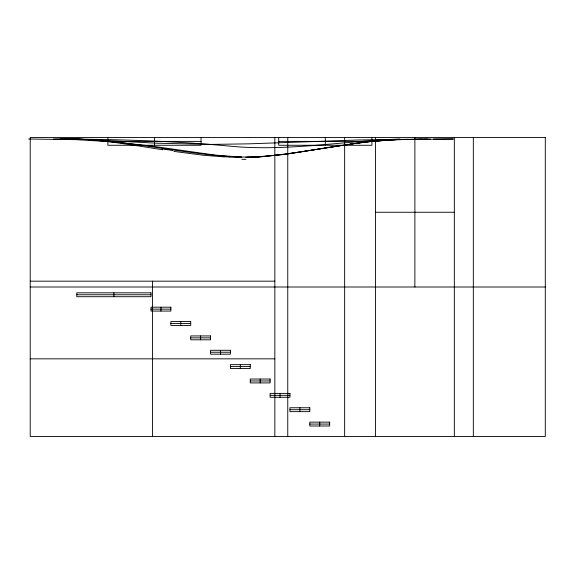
<?xml version="1.0" encoding="UTF-8"?>
<svg xmlns="http://www.w3.org/2000/svg" width="574" height="574" viewBox="0 0 574 574"><rect width="100%" height="100%" fill="white"/><g stroke="black" fill="none" stroke-linecap="round" stroke-linejoin="round"><path stroke-width="0.86" d="M341.3 145.473C309.587 150.151 277.902 156.559 245.744 157.19M344.709 144.957L365.408 142.151M348.777 144.418L286.943 154.112L260.244 156.874A33.78 4.061 -0.3 0 1 256.348 157.061L229.234 157.046M350.19 144.146L359.798 142.797M355.88 143.27L284.41 154.334L258.91 156.917M361.613 142.56L373.609 141.226M365.373 142.043L392.243 139.776L430.27 139.095M366.901 141.907L368.623 141.706M370.33 141.52L388.756 139.991L407.669 139.36M373.71 141.175L395.673 139.791M399.97 139.008C343.137 140.931 286.448 151.751 229.507 146.105C173.334 140.888 116.909 139.31 60.521 139.008M397.244 139.575L453.424 139.008L433.571 139.066M255.021 157.068L250.034 157.176M422.005 139.217L413.919 139.288M247.595 157.197L248.807 157.19M427.243 139.008L359.281 139.963L248.312 143.852L211.741 144.397L157.384 143.235L77.024 139.008M28.7 139.008L76.486 139.683L113.121 141.886L149.843 145.839L215.042 155.073L241.798 157.19M53.282 139.008C90.161 137.294 126.481 144.218 162.743 149.764M107.876 141.391L201.065 141.391M278.72 141.391L371.909 141.391M375.425 212.258L454.335 212.258M30.214 281.174L274.838 281.174M30.214 287L545.3 287M76.808 294.763L151.019 294.763M151.019 309.135L170.873 309.135M170.873 323.499L190.719 323.499M190.719 337.864L210.565 337.864M210.565 352.235L230.418 352.235M30.214 358.836L274.838 358.836M230.418 366.599L250.264 366.599M250.264 380.964L270.11 380.964M270.11 395.335L289.963 395.335M289.963 409.7L309.809 409.7M309.809 424.064L329.655 424.064M60.284 139.016L63.542 139.03M241.575 157.204C191.924 155.217 143.206 143.464 93.655 139.977M66.656 139.052L85.87 139.518M223.925 156.86L203.648 155.289L173.872 151.393M473.328 137.509L473.328 436.491M454.335 137.509L454.335 436.491M414.88 137.509L414.88 287M375.425 137.509L375.425 436.491M371.909 137.509L371.909 145.272L278.72 145.272L278.72 137.509M344.644 137.509L344.644 436.491M325.315 137.509L325.315 145.272M319.732 422.127L319.732 426.008M299.886 407.755L299.886 411.637M287.761 137.509L287.761 436.491M280.033 393.391L280.033 397.273M274.838 137.509L274.838 436.491M260.187 379.027L260.187 382.908M240.341 364.655L240.341 368.537M220.488 350.291L220.488 354.172M201.065 137.509L201.065 145.272L107.876 145.272L107.876 137.509M200.642 335.926L200.642 339.808M180.796 321.555L180.796 325.444M160.942 307.19L160.942 311.072M154.471 137.509L154.471 145.272M152.526 281.174L152.526 436.491M113.917 292.826L113.917 296.708M245.894 159.321A115.668 83.395 2.8 0 1 241.841 159.321M172.652 150.417A189.226 12.363 8.6 0 1 162.177 148.888M229.356 156.982A39.95 4.097 0.4 0 1 224.125 156.802M258.982 156.939A29.798 3.279 -0.2 0 1 255.071 157.089M355.586 143.457A68.428 7.261 -9.3 0 1 364.913 142.252M86 139.382A76.184 15.957 0.4 0 1 93.849 139.841M545.3 137.509L30.214 137.509L30.214 436.491L545.3 436.491L545.3 137.509M151.019 292.826L76.808 292.826L76.808 296.708L151.019 296.708L151.019 292.826M170.873 307.19L151.019 307.19L151.019 311.072L170.873 311.072L170.873 307.19M190.719 321.555L170.873 321.555L170.873 325.444L190.719 325.444L190.719 321.555M210.565 335.926L190.719 335.926L190.719 339.808L210.565 339.808L210.565 335.926M230.418 350.291L210.565 350.291L210.565 354.172L230.418 354.172L230.418 350.291M250.264 364.655L230.418 364.655L230.418 368.537L250.264 368.537L250.264 364.655M270.11 379.027L250.264 379.027L250.264 382.908L270.11 382.908L270.11 379.027M289.963 393.391L270.11 393.391L270.11 397.273L289.963 397.273L289.963 393.391M309.809 407.755L289.963 407.755L289.963 411.637L309.809 411.637L309.809 407.755M329.655 422.127L309.809 422.127L309.809 426.008L329.655 426.008L329.655 422.127"/></g></svg>
